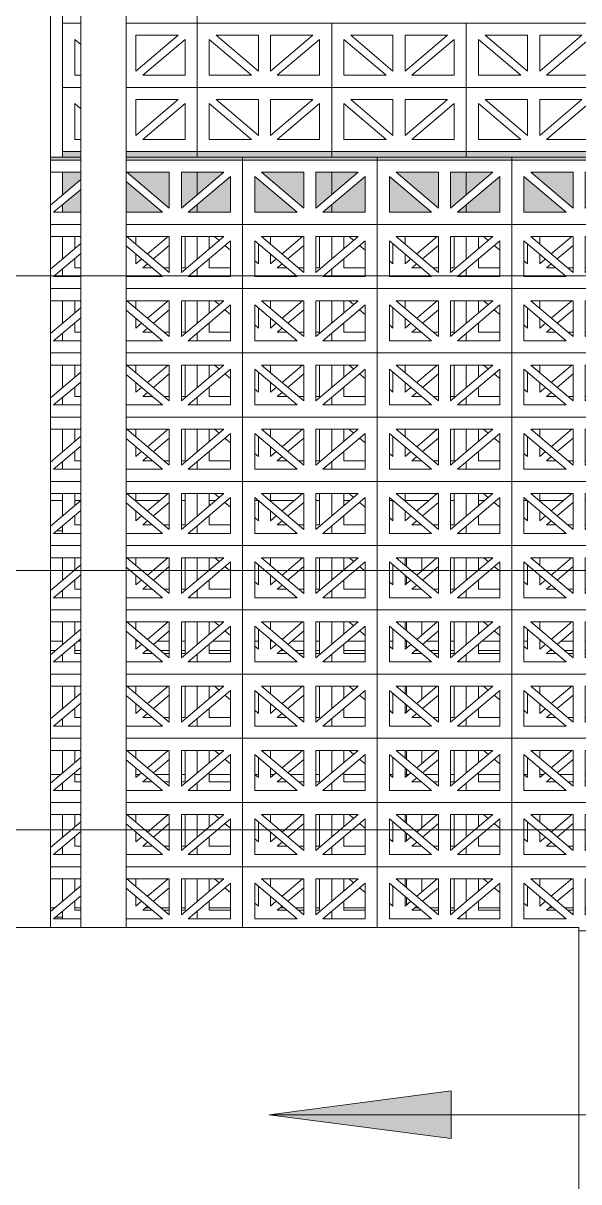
# Model space of a CAD drawing. Header units: millimetres. Extents: x -35517 to 139323, y -3702 to 5999.
# Drawn here: x 50039 to 50955, y -145 to 1768 of the extents above; entities that cross this region are included whole.
import ezdxf

# ---------------------------------------------------------------- set-up
doc = ezdxf.new("R2010")
doc.units = ezdxf.units.MM
for name, color, linetype, lineweight in [('A-FLOR-HRAL', 11, 'Continuous', 5), ('A-GENM', 13, 'Continuous', 5), ('A-GLAZ-CURT', 52, 'Continuous', 5), ('A-WALL', 113, 'Continuous', 9), ('G-ANNO-TEXT', 231, 'Continuous', 5), ('I-WALL', 2, 'Continuous', 9)]:
    doc.layers.add(name, color=color, linetype=linetype, lineweight=lineweight)

# ---------------------------------------------------------------- blocks, each defined once
blk = doc.blocks.new('The BREEZEBLOCK Family1 - The BREEZEBLOCK Family1-V185-GENERAL SOUTH ELEVATION')
at = {"layer": 'A-GLAZ-CURT'}
for p, q in [((30310.6, 375.5), (30260.6, 375.5)), ((30260.6, 355.5), (30310.6, 355.5)), ((30310.6, 343.8), (30260.6, 301.4)), ((30265.8, 289.5), (30310.6, 327.4)), ((30310.6, 289.5), (30265.8, 289.5))]:
    blk.add_line(p, q, dxfattribs=at)
blk = doc.blocks.new('The BREEZEBLOCK Family1 - The BREEZEBLOCK Family1-V186-GENERAL SOUTH ELEVATION')
at = {"layer": 'A-GLAZ-CURT'}
for p, q in [((30577.6, 375.5), (30385.6, 375.5)), ((30577.6, 275.3), (30577.6, 375.5)), ((30386.8, 355.5), (30456.6, 355.5)), ((30456.6, 296.3), (30386.8, 355.5)), ((30456.6, 355.5), (30456.6, 296.3)), ((30476.6, 296.3), (30476.6, 355.5)), ((30476.6, 355.5), (30546.3, 355.5)), ((30546.3, 355.5), (30476.6, 296.3)), ((30487.8, 289.5), (30557.6, 348.6)), ((30557.6, 348.6), (30557.6, 289.5)), ((30385.6, 340.1), (30445.3, 289.5)), ((30445.3, 289.5), (30385.6, 289.5)), ((30557.6, 289.5), (30487.8, 289.5))]:
    blk.add_line(p, q, dxfattribs=at)
blk = doc.blocks.new('The BREEZEBLOCK Family1 - The BREEZEBLOCK Family1-V187-GENERAL SOUTH ELEVATION')
at = {"layer": 'A-GLAZ-CURT'}
for p, q in [((30577.6, 375.5), (30577.6, 275.3)), ((30799.6, 375.5), (30577.6, 375.5)), ((30799.6, 275.3), (30799.6, 375.5)), ((30597.6, 289.5), (30597.6, 348.6)), ((30597.6, 348.6), (30667.3, 289.5)), ((30608.8, 355.5), (30678.6, 355.5)), ((30678.6, 296.3), (30608.8, 355.5)), ((30678.6, 355.5), (30678.6, 296.3)), ((30698.6, 296.3), (30698.6, 355.5)), ((30698.6, 355.5), (30768.3, 355.5)), ((30768.3, 355.5), (30698.6, 296.3)), ((30709.8, 289.5), (30779.6, 348.6)), ((30779.6, 348.6), (30779.6, 289.5)), ((30667.3, 289.5), (30597.6, 289.5)), ((30779.6, 289.5), (30709.8, 289.5))]:
    blk.add_line(p, q, dxfattribs=at)
blk = doc.blocks.new('The BREEZEBLOCK Family1 - The BREEZEBLOCK Family1-V188-GENERAL SOUTH ELEVATION')
at = {"layer": 'A-GLAZ-CURT'}
for p, q in [((31021.6, 375.5), (31021.6, 275.3)), ((31243.6, 375.5), (31021.6, 375.5)), ((31243.6, 269.5), (31243.6, 375.5)), ((31041.6, 289.5), (31041.6, 348.6)), ((31041.6, 348.6), (31111.3, 289.5)), ((31052.8, 355.5), (31122.6, 355.5)), ((31122.6, 296.3), (31052.8, 355.5)), ((31122.6, 355.5), (31122.6, 296.3)), ((31142.6, 296.3), (31142.6, 355.5)), ((31142.6, 355.5), (31212.3, 355.5)), ((31212.3, 355.5), (31142.6, 296.3)), ((31153.8, 289.5), (31223.6, 348.6)), ((31223.6, 348.6), (31223.6, 289.5)), ((31111.3, 289.5), (31041.6, 289.5)), ((31223.6, 289.5), (31153.8, 289.5)), ((31132.2, 269.5), (31243.6, 269.5))]:
    blk.add_line(p, q, dxfattribs=at)
blk = doc.blocks.new('The BREEZEBLOCK Family1 - The BREEZEBLOCK Family1-V189-GENERAL SOUTH ELEVATION')
at = {"layer": 'A-GLAZ-CURT'}
for p, q in [((30310.6, 481.5), (30260.6, 481.5)), ((30260.6, 461.5), (30310.6, 461.5)), ((30310.6, 449.8), (30260.6, 407.4)), ((30265.8, 395.5), (30310.6, 433.4)), ((30310.6, 395.5), (30265.8, 395.5)), ((30260.6, 375.5), (30310.6, 375.5))]:
    blk.add_line(p, q, dxfattribs=at)
blk = doc.blocks.new('The BREEZEBLOCK Family1 - The BREEZEBLOCK Family1-V190-GENERAL SOUTH ELEVATION')
at = {"layer": 'A-GLAZ-CURT'}
for p, q in [((30577.6, 481.5), (30385.6, 481.5)), ((30577.6, 375.5), (30577.6, 481.5)), ((30386.8, 461.5), (30456.6, 461.5)), ((30456.6, 402.3), (30386.8, 461.5)), ((30456.6, 461.5), (30456.6, 402.3)), ((30476.6, 402.3), (30476.6, 461.5)), ((30476.6, 461.5), (30546.3, 461.5)), ((30546.3, 461.5), (30476.6, 402.3)), ((30385.6, 446.1), (30445.3, 395.5)), ((30487.8, 395.5), (30557.6, 454.6)), ((30557.6, 454.6), (30557.6, 395.5)), ((30445.3, 395.5), (30385.6, 395.5)), ((30557.6, 395.5), (30487.8, 395.5)), ((30385.6, 375.5), (30577.6, 375.5))]:
    blk.add_line(p, q, dxfattribs=at)
blk = doc.blocks.new('The BREEZEBLOCK Family1 - The BREEZEBLOCK Family1-V183-GENERAL SOUTH ELEVATION')
at = {"layer": 'A-GLAZ-CURT'}
for p, q in [((31243.6, -48.5), (31243.6, -154.5)), ((31465.6, -48.5), (31243.6, -48.5)), ((31465.6, -154.5), (31465.6, -48.5)), ((31263.6, -134.5), (31263.6, -75.4)), ((31263.6, -75.4), (31333.3, -134.5)), ((31274.8, -68.5), (31344.6, -68.5)), ((31344.6, -127.7), (31274.8, -68.5)), ((31344.6, -68.5), (31344.6, -127.7)), ((31364.6, -127.7), (31364.6, -68.5)), ((31364.6, -68.5), (31434.3, -68.5)), ((31434.3, -68.5), (31364.6, -127.7)), ((31375.8, -134.5), (31445.6, -75.4)), ((31445.6, -75.4), (31445.6, -134.5)), ((31333.3, -134.5), (31263.6, -134.5)), ((31445.6, -134.5), (31375.8, -134.5)), ((31243.6, -154.5), (31465.6, -154.5))]:
    blk.add_line(p, q, dxfattribs=at)
blk = doc.blocks.new('System Panel - Glazed-V191-GENERAL SOUTH ELEVATION')
at = {"layer": 'A-GLAZ-CURT'}
blk.add_hatch(color=256, dxfattribs=at).paths.add_polyline_path([(30260.6, 1541.5), (30310.6, 1541.9), (30310.6, 1546.5), (30260.6, 1546.5), (30260.6, 1541.9)])
blk.add_line((30310.6, 1546.5), (30260.6, 1546.5), dxfattribs=at)
blk = doc.blocks.new('System Panel - Glazed-V192-GENERAL SOUTH ELEVATION')
at = {"layer": 'A-GLAZ-CURT'}
blk.add_hatch(color=256, dxfattribs=at).paths.add_polyline_path([(30476.6, 1541.5), (30577.6, 1541.9), (30577.6, 1546.5), (30385.6, 1546.5), (30385.6, 1541.5), (30456.6, 1541.5)])
for p, q in [((30577.6, 1546.5), (30385.6, 1546.5)), ((30577.6, 1541.5), (30577.6, 1546.5))]:
    blk.add_line(p, q, dxfattribs=at)
blk = doc.blocks.new('System Panel - Glazed-V193-GENERAL SOUTH ELEVATION')
at = {"layer": 'A-GLAZ-CURT'}
blk.add_hatch(color=256, dxfattribs=at).paths.add_polyline_path([(30577.6, 1541.5), (30799.6, 1541.9), (30799.6, 1546.5), (30577.6, 1546.5), (30577.6, 1541.9)])
for p, q in [((30799.6, 1546.5), (30577.6, 1546.5)), ((30577.6, 1546.5), (30577.6, 1541.5)), ((30799.6, 1541.5), (30799.6, 1546.5))]:
    blk.add_line(p, q, dxfattribs=at)
blk = doc.blocks.new('The BREEZEBLOCK Family1 - The BREEZEBLOCK Family1-V204-GENERAL SOUTH ELEVATION')
at = {"layer": 'A-GLAZ-CURT'}
for p, q in [((30280.6, 355.5), (30280.6, 318.4)), ((30300.6, 335.3), (30300.6, 355.5)), ((30309.2, 355.5), (30310.6, 354.3)), ((30401.6, 343), (30401.6, 355.5)), ((30454.6, 355.5), (30420.7, 326.7)), ((30482.6, 355.5), (30482.6, 303.6)), ((30502.6, 318.4), (30502.6, 355.5)), ((30401.6, 310.5), (30401.6, 326.6)), ((30430.4, 318.5), (30456.6, 340.7)), ((30300.6, 303.6), (30300.6, 318.9)), ((30411, 318.5), (30401.6, 310.5)), ((30412.8, 303.6), (30420.7, 310.3)), ((30280.6, 302), (30280.6, 289.5)), ((30310.6, 303.6), (30300.6, 303.6)), ((30428.6, 303.6), (30412.8, 303.6)), ((30456.6, 303.6), (30448, 303.6)), ((30482.6, 303.6), (30476.6, 303.6)), ((30502.6, 289.5), (30502.6, 302))]:
    blk.add_line(p, q, dxfattribs=at)
blk = doc.blocks.new('The BREEZEBLOCK Family1 - The BREEZEBLOCK Family1-V205-GENERAL SOUTH ELEVATION')
at = {"layer": 'A-GLAZ-CURT'}
for p, q in [((30502.6, 355.5), (30502.6, 318.4)), ((30522.6, 335.3), (30522.6, 355.5)), ((30531.2, 355.5), (30538.7, 349.1)), ((30623.6, 343), (30623.6, 355.5)), ((30676.6, 355.5), (30642.7, 326.7)), ((30704.6, 355.5), (30704.6, 303.6)), ((30724.6, 318.4), (30724.6, 355.5)), ((30548.4, 340.8), (30557.6, 333.1)), ((30603.6, 343.5), (30603.6, 310.5)), ((30623.6, 310.5), (30623.6, 326.6)), ((30652.4, 318.5), (30678.6, 340.7)), ((30522.6, 303.6), (30522.6, 318.9)), ((30603.6, 310.5), (30597.6, 315.6)), ((30633, 318.5), (30623.6, 310.5)), ((30634.8, 303.6), (30642.7, 310.3)), ((30502.6, 302), (30502.6, 289.5)), ((30557.6, 303.6), (30522.6, 303.6)), ((30650.6, 303.6), (30634.8, 303.6)), ((30678.6, 303.6), (30670, 303.6)), ((30704.6, 303.6), (30698.6, 303.6)), ((30724.6, 289.5), (30724.6, 302))]:
    blk.add_line(p, q, dxfattribs=at)
blk = doc.blocks.new('The BREEZEBLOCK Family1 - The BREEZEBLOCK Family1-V206-GENERAL SOUTH ELEVATION')
at = {"layer": 'A-GLAZ-CURT'}
for p, q in [((30280.6, 461.5), (30280.6, 424.4)), ((30300.6, 441.3), (30300.6, 461.5)), ((30309.2, 461.5), (30310.6, 460.3)), ((30401.6, 449), (30401.6, 461.5)), ((30454.6, 461.5), (30420.7, 432.7)), ((30482.6, 461.5), (30482.6, 409.6)), ((30502.6, 424.4), (30502.6, 461.5)), ((30430.4, 424.5), (30456.6, 446.7)), ((30300.6, 409.6), (30300.6, 424.9)), ((30401.6, 416.5), (30401.6, 432.6)), ((30411, 424.5), (30401.6, 416.5)), ((30280.6, 408), (30280.6, 395.5)), ((30310.6, 409.6), (30300.6, 409.6)), ((30412.8, 409.6), (30420.7, 416.3)), ((30428.6, 409.6), (30412.8, 409.6)), ((30456.6, 409.6), (30448, 409.6)), ((30482.6, 409.6), (30476.6, 409.6)), ((30502.6, 395.5), (30502.6, 408))]:
    blk.add_line(p, q, dxfattribs=at)
blk = doc.blocks.new('The BREEZEBLOCK Family1 - The BREEZEBLOCK Family1-V202-GENERAL SOUTH ELEVATION')
at = {"layer": 'A-GLAZ-CURT'}
for p, q in [((31168.6, -68.5), (31168.6, -105.6)), ((31188.6, -88.7), (31188.6, -68.5)), ((31197.2, -68.5), (31204.7, -74.9)), ((31289.6, -81), (31289.6, -68.5)), ((31342.6, -68.5), (31308.7, -97.3)), ((31370.6, -68.5), (31370.6, -120.4)), ((31390.6, -105.6), (31390.6, -68.5)), ((31214.4, -83.2), (31223.6, -90.9)), ((31269.6, -80.5), (31269.6, -113.5)), ((31318.4, -105.5), (31344.6, -83.3)), ((31188.6, -120.4), (31188.6, -105.1)), ((31269.6, -113.5), (31263.6, -108.4)), ((31289.6, -113.5), (31289.6, -97.4)), ((31299, -105.5), (31289.6, -113.5)), ((31300.8, -120.4), (31308.7, -113.7)), ((31168.6, -122), (31168.6, -134.5)), ((31223.6, -120.4), (31188.6, -120.4)), ((31316.6, -120.4), (31300.8, -120.4)), ((31344.6, -120.4), (31336, -120.4)), ((31370.6, -120.4), (31364.6, -120.4)), ((31390.6, -134.5), (31390.6, -122))]:
    blk.add_line(p, q, dxfattribs=at)
blk = doc.blocks.new('The BREEZEBLOCK Family1 - The BREEZEBLOCK Family1-V208-GENERAL SOUTH ELEVATION')
at = {"layer": 'A-GLAZ-CURT'}
for p, q in [((30280.6, 885), (30280.6, 848.4)), ((30300.6, 865.3), (30300.6, 885)), ((30401.6, 873), (30401.6, 885)), ((30454.1, 885), (30420.7, 856.7)), ((30482.6, 885), (30482.6, 833.6)), ((30502.6, 848.4), (30502.6, 885)), ((30430.4, 848.5), (30456.6, 870.7)), ((30300.6, 833.6), (30300.6, 848.9)), ((30401.6, 840.5), (30401.6, 856.6)), ((30411, 848.5), (30401.6, 840.5)), ((30280.6, 832), (30280.6, 819.5)), ((30310.6, 833.6), (30300.6, 833.6)), ((30412.8, 833.6), (30420.7, 840.3)), ((30428.6, 833.6), (30412.8, 833.6)), ((30456.6, 833.6), (30448, 833.6)), ((30482.6, 833.6), (30476.6, 833.6)), ((30502.6, 819.5), (30502.6, 832))]:
    blk.add_line(p, q, dxfattribs=at)
blk = doc.blocks.new('The BREEZEBLOCK Family1 - The BREEZEBLOCK Family1-V209-GENERAL SOUTH ELEVATION')
at = {"layer": 'A-GLAZ-CURT'}
for p, q in [((30502.6, 885), (30502.6, 848.4)), ((30522.6, 865.3), (30522.6, 885)), ((30531.7, 885), (30538.7, 879.1)), ((30623.6, 873), (30623.6, 885)), ((30676.1, 885), (30642.7, 856.7)), ((30704.6, 885), (30704.6, 833.6)), ((30724.6, 848.4), (30724.6, 885)), ((30548.4, 870.8), (30557.6, 863.1)), ((30603.6, 873.5), (30603.6, 840.5)), ((30652.4, 848.5), (30678.6, 870.7)), ((30522.6, 833.6), (30522.6, 848.9)), ((30603.6, 840.5), (30597.6, 845.6)), ((30623.6, 840.5), (30623.6, 856.6)), ((30633, 848.5), (30623.6, 840.5)), ((30502.6, 832), (30502.6, 819.5)), ((30557.6, 833.6), (30522.6, 833.6)), ((30634.8, 833.6), (30642.7, 840.3)), ((30650.6, 833.6), (30634.8, 833.6)), ((30678.6, 833.6), (30670, 833.6)), ((30704.6, 833.6), (30698.6, 833.6)), ((30724.6, 819.5), (30724.6, 832))]:
    blk.add_line(p, q, dxfattribs=at)
blk = doc.blocks.new('The BREEZEBLOCK Family1 - The BREEZEBLOCK Family1-V211-GENERAL SOUTH ELEVATION')
at = {"layer": 'A-GLAZ-CURT'}
for p, q in [((30280.6, 1415.5), (30280.6, 1378.4)), ((30300.6, 1395.3), (30300.6, 1415.5)), ((30309.2, 1415.5), (30310.6, 1414.3)), ((30401.6, 1403), (30401.6, 1415.5)), ((30454.6, 1415.5), (30420.7, 1386.7)), ((30482.6, 1415.5), (30482.6, 1363.6)), ((30502.6, 1378.4), (30502.6, 1415.5)), ((30430.4, 1378.5), (30456.6, 1400.7)), ((30300.6, 1363.6), (30300.6, 1378.9)), ((30401.6, 1370.5), (30401.6, 1386.6)), ((30410, 1377.7), (30401.6, 1370.5)), ((30280.6, 1362), (30280.6, 1349.5)), ((30310.6, 1363.6), (30300.6, 1363.6)), ((30412.8, 1363.6), (30420.7, 1370.3)), ((30428.6, 1363.6), (30412.8, 1363.6)), ((30456.6, 1363.6), (30448, 1363.6)), ((30482.6, 1363.6), (30476.6, 1363.6)), ((30502.6, 1349.5), (30502.6, 1362))]:
    blk.add_line(p, q, dxfattribs=at)
blk = doc.blocks.new('The BREEZEBLOCK Family1 - The BREEZEBLOCK Family1-V212-GENERAL SOUTH ELEVATION')
at = {"layer": 'A-GLAZ-CURT'}
for p, q in [((30502.6, 1415.5), (30502.6, 1378.4)), ((30522.6, 1395.3), (30522.6, 1415.5)), ((30531.2, 1415.5), (30538.7, 1409.1)), ((30623.6, 1403), (30623.6, 1415.5)), ((30676.6, 1415.5), (30642.7, 1386.7)), ((30704.6, 1415.5), (30704.6, 1363.6)), ((30724.6, 1378.4), (30724.6, 1415.5)), ((30548.4, 1400.8), (30557.6, 1393.1)), ((30603.6, 1403.5), (30603.6, 1370.5)), ((30652.4, 1378.5), (30678.6, 1400.7)), ((30522.6, 1363.6), (30522.6, 1378.9)), ((30623.6, 1370.5), (30623.6, 1386.6)), ((30632, 1377.7), (30623.6, 1370.5)), ((30502.6, 1362), (30502.6, 1349.5)), ((30557.6, 1363.6), (30522.6, 1363.6)), ((30603.6, 1370.5), (30597.6, 1375.6)), ((30634.8, 1363.6), (30642.7, 1370.3)), ((30650.6, 1363.6), (30634.8, 1363.6)), ((30678.6, 1363.6), (30670, 1363.6)), ((30704.6, 1363.6), (30698.6, 1363.6)), ((30724.6, 1349.5), (30724.6, 1362))]:
    blk.add_line(p, q, dxfattribs=at)
blk = doc.blocks.new('System Panel - Glazed-1093574-GENERAL SOUTH ELEVATION')
at = {"layer": 'A-GLAZ-CURT'}
h = blk.add_hatch(color=256, dxfattribs=at)
h.paths.add_polyline_path([(30445.3, 1455.5), (30385.6, 1506.1), (30385.6, 1455.5), (30432.2, 1455.5)])
h.paths.add_polyline_path([(30280.6, 1455.5), (30310.6, 1455.5), (30310.6, 1493.4), (30280.6, 1468), (30280.6, 1459.8)])
h.paths.add_polyline_path([(30502.6, 1455.5), (30502.6, 1468), (30487.8, 1455.5)])
h.paths.add_polyline_path([(30456.6, 1462.3), (30456.6, 1521.5), (30386.8, 1521.5), (30445.3, 1471.9)])
h.paths.add_polyline_path([(30476.6, 1462.3), (30502.6, 1484.4), (30502.6, 1521.5), (30476.6, 1521.5), (30476.6, 1474.6)])
h.paths.add_polyline_path([(30280.6, 1484.4), (30310.6, 1509.8), (30310.6, 1521.5), (30280.6, 1521.5)])
h.paths.add_polyline_path([(30310.6, 1546.5), (30310.6, 1555.6), (30280.6, 1555.6), (30280.6, 1546.5), (30300.6, 1546.5)])
h.paths.add_polyline_path([(30432.2, 1546.5), (30502.6, 1546.5), (30502.6, 1555.6), (30385.6, 1555.6), (30385.6, 1546.5), (30412.8, 1546.5)])
for p, q in [((30280.6, 1555.6), (30280.6, 1546.5)), ((30502.6, 1546.5), (30502.6, 1555.6)), ((30280.6, 1521.5), (30280.6, 1484.4)), ((30502.6, 1484.4), (30502.6, 1521.5)), ((30280.6, 1468), (30280.6, 1455.5)), ((30502.6, 1455.5), (30502.6, 1468))]:
    blk.add_line(p, q, dxfattribs=at)
blk = doc.blocks.new('System Panel - Glazed-V214-GENERAL SOUTH ELEVATION')
at = {"layer": 'A-GLAZ-CURT'}
h = blk.add_hatch(color=256, dxfattribs=at)
h.paths.add_polyline_path([(30502.6, 1455.5), (30557.6, 1455.5), (30557.6, 1514.6), (30502.6, 1468), (30502.6, 1459.8)])
h.paths.add_polyline_path([(30709.8, 1455.5), (30724.6, 1455.5), (30724.6, 1468), (30714.9, 1459.8)])
h.paths.add_polyline_path([(30667.3, 1455.5), (30597.6, 1514.6), (30597.6, 1455.5), (30608.8, 1455.5)])
h.paths.add_polyline_path([(30698.6, 1462.3), (30724.6, 1484.4), (30724.6, 1521.5), (30698.6, 1521.5), (30698.6, 1474.6)])
h.paths.add_polyline_path([(30678.6, 1462.3), (30678.6, 1521.5), (30608.8, 1521.5), (30667.3, 1471.9)])
h.paths.add_polyline_path([(30502.6, 1484.4), (30546.3, 1521.5), (30502.6, 1521.5), (30502.6, 1514.6)])
h.paths.add_polyline_path([(30504.9, 1546.5), (30724.6, 1546.5), (30724.6, 1555.6), (30502.6, 1555.6), (30502.6, 1546.5)])
for p, q in [((30502.6, 1555.6), (30502.6, 1546.5)), ((30724.6, 1546.5), (30724.6, 1555.6)), ((30502.6, 1521.5), (30502.6, 1484.4)), ((30724.6, 1484.4), (30724.6, 1521.5)), ((30502.6, 1468), (30502.6, 1455.5)), ((30724.6, 1455.5), (30724.6, 1468))]:
    blk.add_line(p, q, dxfattribs=at)
blk = doc.blocks.new('System Panel - Glazed-V215-GENERAL SOUTH ELEVATION')
at = {"layer": 'A-GLAZ-CURT'}
h = blk.add_hatch(color=256, dxfattribs=at)
h.paths.add_polyline_path([(31001.6, 1455.5), (31001.6, 1514.6), (30946.6, 1468), (30946.6, 1455.5), (30990.3, 1455.5)])
h.paths.add_polyline_path([(31085.5, 1455.5), (31111.3, 1455.5), (31041.6, 1514.6), (31041.6, 1455.5)])
h.paths.add_polyline_path([(31153.8, 1455.5), (31168.6, 1455.5), (31168.6, 1468), (31158.9, 1459.8)])
h.paths.add_polyline_path([(31122.6, 1462.3), (31122.6, 1521.5), (31052.8, 1521.5), (31111.3, 1471.9)])
h.paths.add_polyline_path([(31142.6, 1462.3), (31168.6, 1484.4), (31168.6, 1521.5), (31142.6, 1521.5), (31142.6, 1474.6)])
h.paths.add_polyline_path([(30946.6, 1484.4), (30990.3, 1521.5), (30946.6, 1521.5), (30946.6, 1514.6)])
h.paths.add_polyline_path([(31021.6, 1546.5), (31168.6, 1546.5), (31168.6, 1555.6), (30946.6, 1555.6), (30946.6, 1546.5), (30987.7, 1546.5)])
for p, q in [((30946.6, 1555.6), (30946.6, 1546.5)), ((31168.6, 1546.5), (31168.6, 1555.6)), ((30946.6, 1521.5), (30946.6, 1484.4)), ((31168.6, 1484.4), (31168.6, 1521.5)), ((30946.6, 1468), (30946.6, 1455.5)), ((31168.6, 1455.5), (31168.6, 1468))]:
    blk.add_line(p, q, dxfattribs=at)
blk = doc.blocks.new('The BREEZEBLOCK Family1 - The BREEZEBLOCK Family1-V235-GENERAL SOUTH ELEVATION')
at = {"layer": 'A-GLAZ-CURT'}
for p, q in [((30280.6, 1661.6), (30280.6, 1555.6)), ((30310.6, 1661.6), (30280.6, 1661.6)), ((30502.6, 1661.6), (30385.6, 1661.6)), ((30502.6, 1555.6), (30502.6, 1661.6)), ((30300.6, 1575.6), (30300.6, 1634.8)), ((30300.6, 1634.8), (30310.6, 1626.3)), ((30401.6, 1582.5), (30401.6, 1641.6)), ((30401.6, 1641.6), (30471.3, 1641.6)), ((30471.3, 1641.6), (30401.6, 1582.5)), ((30412.8, 1575.6), (30482.6, 1634.8)), ((30482.6, 1634.8), (30482.6, 1575.6)), ((30310.6, 1575.6), (30300.6, 1575.6)), ((30482.6, 1575.6), (30412.8, 1575.6)), ((30280.6, 1555.6), (30310.6, 1555.6)), ((30385.6, 1555.6), (30502.6, 1555.6))]:
    blk.add_line(p, q, dxfattribs=at)
blk = doc.blocks.new('Railing - 25mm-1115085-GENERAL SOUTH ELEVATION')
at = {"layer": 'A-FLOR-HRAL'}
for p, q in [((30848.1, 885), (30848.1, 870.8)), ((30873.1, 863.8), (30873.1, 885)), ((30848.1, 854.4), (30848.1, 842.6)), ((30848.1, 779.5), (30848.1, 764.8)), ((30873.1, 757.8), (30873.1, 779.5)), ((30848.1, 748.4), (30848.1, 736.6)), ((30848.1, 673.5), (30848.1, 658.8)), ((30873.1, 651.8), (30873.1, 673.5)), ((30848.1, 642.4), (30848.1, 630.6)), ((30848.1, 567.5), (30848.1, 552.8)), ((30873.1, 545.8), (30873.1, 567.5)), ((30848.1, 536.4), (30848.1, 524.6)), ((30848.1, 461.5), (30848.1, 446.8)), ((30873.1, 439.8), (30873.1, 461.5)), ((30848.1, 430.4), (30848.1, 418.6)), ((30848.1, 355.5), (30848.1, 340.8)), ((30873.1, 333.8), (30873.1, 355.5)), ((30848.1, 324.4), (30848.1, 312.6))]:
    blk.add_line(p, q, dxfattribs=at)
blk = doc.blocks.new('Railing - 25mm-V240-GENERAL SOUTH ELEVATION')
at = {"layer": 'A-FLOR-HRAL'}
for p, q in [((30271.1, 930), (30273.1, 930)), ((30273.1, 930), (30280.8, 930))]:
    blk.add_line(p, q, dxfattribs=at)
blk = doc.blocks.new('Railing - Railing-1356895-GENERAL SOUTH ELEVATION')
at = {"layer": 'A-FLOR-HRAL'}
for p, q in [((30280.6, 747.5), (30260.6, 747.5)), ((30310.6, 747.5), (30306, 747.5)), ((30405.2, 747.5), (30401.6, 747.5)), ((30456.6, 747.5), (30436.2, 747.5)), ((30482.6, 747.5), (30476.6, 747.5)), ((30557.6, 747.5), (30528, 747.5)), ((30603.6, 747.5), (30597.6, 747.5)), ((30627.2, 747.5), (30623.6, 747.5)), ((30678.6, 747.5), (30658.2, 747.5)), ((30704.6, 747.5), (30698.6, 747.5)), ((30779.6, 747.5), (30750, 747.5)), ((30825.6, 747.5), (30819.6, 747.5)), ((30849.2, 747.5), (30845.6, 747.5)), ((30900.6, 747.5), (30880.2, 747.5)), ((30926.6, 747.5), (30920.6, 747.5)), ((31001.6, 747.5), (30972, 747.5)), ((31047.6, 747.5), (31041.6, 747.5)), ((31071.2, 747.5), (31067.6, 747.5)), ((31122.6, 747.5), (31102.2, 747.5)), ((31148.6, 747.5), (31142.6, 747.5)), ((31223.6, 747.5), (31194, 747.5)), ((31269.6, 747.5), (31263.6, 747.5)), ((31293.2, 747.5), (31289.6, 747.5)), ((31344.6, 747.5), (31324.2, 747.5)), ((31370.6, 747.5), (31364.6, 747.5)), ((31445.6, 747.5), (31416, 747.5)), ((31491.6, 747.5), (31485.6, 747.5)), ((31515.2, 747.5), (31511.6, 747.5)), ((31566.6, 747.5), (31546.2, 747.5)), ((31592.6, 747.5), (31586.6, 747.5)), ((31667.6, 747.5), (31638, 747.5)), ((31713.6, 747.5), (31707.6, 747.5)), ((31737.2, 747.5), (31733.6, 747.5)), ((31788.6, 747.5), (31768.2, 747.5)), ((31814.6, 747.5), (31808.6, 747.5)), ((30260.6, 732.5), (30268.8, 732.5)), ((30300.6, 732.5), (30310.6, 732.5)), ((30418.5, 732.5), (30422.9, 732.5)), ((30442.2, 732.5), (30456.6, 732.5)), ((30476.6, 732.5), (30482.6, 732.5)), ((30522.6, 732.5), (30557.6, 732.5)), ((30640.5, 732.5), (30644.9, 732.5)), ((30664.2, 732.5), (30678.6, 732.5)), ((30698.6, 732.5), (30704.6, 732.5)), ((30744.6, 732.5), (30779.6, 732.5)), ((30862.5, 732.5), (30866.9, 732.5)), ((30886.2, 732.5), (30900.6, 732.5)), ((30920.6, 732.5), (30926.6, 732.5)), ((30966.6, 732.5), (31001.6, 732.5)), ((31085.5, 732.5), (31088.9, 732.5)), ((31108.2, 732.5), (31122.6, 732.5)), ((31142.6, 732.5), (31148.6, 732.5)), ((31188.6, 732.5), (31223.6, 732.5)), ((31306.5, 732.5), (31310.9, 732.5)), ((31330.5, 732.5), (31344.6, 732.5)), ((31364.6, 732.5), (31370.6, 732.5)), ((31410.6, 732.5), (31445.6, 732.5)), ((31528.5, 732.5), (31532.9, 732.5)), ((31552.2, 732.5), (31566.6, 732.5)), ((31586.6, 732.5), (31592.6, 732.5)), ((31632.6, 732.5), (31667.6, 732.5)), ((31750.5, 732.5), (31754.9, 732.5)), ((31774.2, 732.5), (31788.6, 732.5)), ((31808.6, 732.5), (31814.6, 732.5)), ((30277.2, 527.5), (30260.6, 527.5)), ((30310.6, 527.5), (30300.6, 527.5)), ((30407.4, 527.5), (30401.6, 527.5)), ((30456.6, 527.5), (30434, 527.5)), ((30482.6, 527.5), (30476.6, 527.5)), ((30557.6, 527.5), (30522.6, 527.5)), ((30603.6, 527.5), (30597.7, 527.5)), ((30629.4, 527.5), (30623.6, 527.5)), ((30678.6, 527.5), (30656, 527.5)), ((30704.6, 527.5), (30698.6, 527.5)), ((30779.6, 527.5), (30744.6, 527.5)), ((30825.6, 527.5), (30819.7, 527.5)), ((30851.4, 527.5), (30845.6, 527.5)), ((30900.6, 527.5), (30878, 527.5)), ((30926.6, 527.5), (30920.6, 527.5)), ((31001.6, 527.5), (30966.6, 527.5)), ((31047.6, 527.5), (31041.7, 527.5)), ((31073.4, 527.5), (31067.6, 527.5)), ((31122.6, 527.5), (31100, 527.5)), ((31148.6, 527.5), (31142.6, 527.5)), ((31223.6, 527.5), (31188.6, 527.5)), ((31269.6, 527.5), (31263.7, 527.5)), ((31295.4, 527.5), (31289.6, 527.5)), ((31344.6, 527.5), (31322, 527.5)), ((31370.6, 527.5), (31364.6, 527.5)), ((31445.6, 527.5), (31410.6, 527.5)), ((31491.6, 527.5), (31485.7, 527.5)), ((31517.4, 527.5), (31511.6, 527.5)), ((31566.6, 527.5), (31544, 527.5)), ((31592.6, 527.5), (31586.6, 527.5)), ((31667.6, 527.5), (31632.6, 527.5)), ((31713.6, 527.5), (31707.7, 527.5)), ((31738.8, 527.5), (31733.6, 527.5)), ((31788.6, 527.5), (31766, 527.5)), ((31814.6, 527.5), (31808.6, 527.5)), ((30278.8, 512.5), (30280.6, 512.5)), ((30267.7, 307.5), (30260.6, 307.5)), ((30310.6, 307.5), (30300.6, 307.5)), ((30424, 307.5), (30417.4, 307.5)), ((30456.6, 307.5), (30443.4, 307.5)), ((30482.6, 307.5), (30476.6, 307.5)), ((30557.6, 307.5), (30522.6, 307.5)), ((30646, 307.5), (30639.4, 307.5)), ((30678.6, 307.5), (30665.4, 307.5)), ((30704.6, 307.5), (30698.6, 307.5)), ((30779.6, 307.5), (30744.6, 307.5)), ((30868, 307.5), (30861.4, 307.5)), ((30900.6, 307.5), (30887.4, 307.5)), ((30926.6, 307.5), (30920.6, 307.5)), ((31001.6, 307.5), (30966.6, 307.5)), ((31090, 307.5), (31083.4, 307.5)), ((31122.6, 307.5), (31109.4, 307.5)), ((31148.6, 307.5), (31142.6, 307.5)), ((31223.6, 307.5), (31188.6, 307.5)), ((31312, 307.5), (31305.4, 307.5)), ((31344.6, 307.5), (31331.4, 307.5)), ((31370.6, 307.5), (31364.6, 307.5)), ((31445.6, 307.5), (31410.6, 307.5)), ((31534, 307.5), (31527.4, 307.5)), ((31566.6, 307.5), (31553.4, 307.5)), ((31592.6, 307.5), (31586.6, 307.5)), ((31667.6, 307.5), (31632.6, 307.5)), ((31756, 307.5), (31749.4, 307.5)), ((31788.6, 307.5), (31775.4, 307.5)), ((31814.6, 307.5), (31808.6, 307.5)), ((30269.4, 292.5), (30280.6, 292.5))]:
    blk.add_line(p, q, dxfattribs=at)
for name in ['Railing - 25mm-V240-GENERAL SOUTH ELEVATION', 'Railing - 25mm-1115085-GENERAL SOUTH ELEVATION']:
    blk.add_blockref(name, (0, 0))
blk = doc.blocks.new('Top Rail Type - Top Rail_Internal_-1357121-GENERAL SOUTH ELEVATION')
at = {"layer": 'A-FLOR-HRAL'}
for p, q in [((30280.6, 980), (30260.6, 980)), ((30310.6, 980), (30300.6, 980)), ((30441.1, 980), (30401.6, 980)), ((30482.6, 980), (30476.6, 980)), ((30532.8, 980), (30522.6, 980)), ((30603, 980), (30597.6, 980)), ((30663.1, 980), (30623.6, 980)), ((30704.6, 980), (30698.6, 980)), ((30754.8, 980), (30744.6, 980)), ((30825, 980), (30819.6, 980)), ((30885.1, 980), (30845.6, 980)), ((30926.6, 980), (30920.6, 980)), ((30976.8, 980), (30966.6, 980)), ((31047, 980), (31041.6, 980)), ((31107.1, 980), (31067.6, 980)), ((31148.6, 980), (31142.6, 980)), ((31198.8, 980), (31188.6, 980)), ((31269, 980), (31263.6, 980)), ((31329.1, 980), (31289.6, 980)), ((31370.6, 980), (31364.6, 980)), ((31420.8, 980), (31410.6, 980)), ((31491, 980), (31485.6, 980)), ((31551.1, 980), (31511.6, 980)), ((31592.6, 980), (31586.6, 980)), ((31642.8, 980), (31632.6, 980)), ((31713, 980), (31707.6, 980)), ((31773.1, 980), (31733.6, 980)), ((31814.6, 980), (31808.6, 980)), ((31860.6, 980), (31854.6, 980)), ((30271.2, 930), (30280.6, 930))]:
    blk.add_line(p, q, dxfattribs=at)
for start, end in [(81.5399, 103.9093), (360, 49.1625), (341.3287, 360)]:
    blk.add_arc((31860.6, 955), 25, start, end, dxfattribs=at)
blk = doc.blocks.new('Downpipe - Downpipe-1373795-GENERAL SOUTH ELEVATION')
at = {"layer": 'A-GENM'}
for p, q in [((30310.6, 2775), (30310.6, 275.3)), ((30385.6, 275.3), (30385.6, 2727.6))]:
    blk.add_line(p, q, dxfattribs=at)

msp = doc.modelspace()

# ---------------------------------------------------------------- hatches: boundary and pattern name
at = {"layer": 'G-ANNO-TEXT'}
msp.add_hatch(color=7, dxfattribs=at).paths.add_polyline_path([(50444.7, -33.7), (50744.7, -73.2), (50744.7, 5.8)])

# ---------------------------------------------------------------- linework, layer by layer
at = {"layer": 'A-WALL'}
for p, q in [((50955.4, 275.3), (47433.8, 275.3)), ((50955.4, -584.2), (50955.4, 275.3))]:
    msp.add_line(p, q, dxfattribs=at)
at = {"layer": 'G-ANNO-TEXT', "color": 7}
for p, q in [((45074.8, 1350.8), (55169.6, 1350.8)), ((48859.9, 864.3), (55634, 864.3)), ((47964.1, 436.6), (56288.3, 436.6)), ((50744.7, 5.8), (50444.7, -33.7)), ((50744.7, -73.2), (50744.7, 5.8)), ((50444.7, -33.7), (50744.7, -73.2)), ((50444.7, -33.7), (55746.5, -33.7))]:
    msp.add_line(p, q, dxfattribs=at)
at = {"layer": 'I-WALL', "color": 8}
msp.add_line((50083.8, 275.3), (50083.8, 2805), dxfattribs=at)

# ---------------------------------------------------------------- block references
at = {"layer": 'A-FLOR-HRAL'}
for name in ['Top Rail Type - Top Rail_Internal_-1357121-GENERAL SOUTH ELEVATION', 'Railing - Railing-1356895-GENERAL SOUTH ELEVATION']:
    msp.add_blockref(name, (19823.2, 0), dxfattribs=at)
at = {"layer": 'A-GENM'}
msp.add_blockref('Downpipe - Downpipe-1373795-GENERAL SOUTH ELEVATION', (19823.2, 0), dxfattribs=at)
at = {"layer": 'A-GLAZ-CURT'}
for name, p in [('The BREEZEBLOCK Family1 - The BREEZEBLOCK Family1-V235-GENERAL SOUTH ELEVATION', (19823.2, 212)), ('The BREEZEBLOCK Family1 - The BREEZEBLOCK Family1-V235-GENERAL SOUTH ELEVATION', (19823.2, 106)), ('The BREEZEBLOCK Family1 - The BREEZEBLOCK Family1-V183-GENERAL SOUTH ELEVATION', (19082.2, 1816.2)), ('The BREEZEBLOCK Family1 - The BREEZEBLOCK Family1-V183-GENERAL SOUTH ELEVATION', (19304.2, 1816.2)), ('The BREEZEBLOCK Family1 - The BREEZEBLOCK Family1-V183-GENERAL SOUTH ELEVATION', (19526.2, 1816.2)), ('The BREEZEBLOCK Family1 - The BREEZEBLOCK Family1-V235-GENERAL SOUTH ELEVATION', (19823.2, 0)), ('The BREEZEBLOCK Family1 - The BREEZEBLOCK Family1-V183-GENERAL SOUTH ELEVATION', (19082.2, 1710.2)), ('The BREEZEBLOCK Family1 - The BREEZEBLOCK Family1-V183-GENERAL SOUTH ELEVATION', (19304.2, 1710.2)), ('The BREEZEBLOCK Family1 - The BREEZEBLOCK Family1-V183-GENERAL SOUTH ELEVATION', (19526.2, 1710.2)), ('System Panel - Glazed-1093574-GENERAL SOUTH ELEVATION', (19823.2, 0)), ('System Panel - Glazed-V214-GENERAL SOUTH ELEVATION', (19823.2, 0)), ('System Panel - Glazed-V214-GENERAL SOUTH ELEVATION', (20045.2, 0)), ('System Panel - Glazed-V215-GENERAL SOUTH ELEVATION', (19823.2, 0)), ('System Panel - Glazed-V191-GENERAL SOUTH ELEVATION', (19823.2, 0)), ('The BREEZEBLOCK Family1 - The BREEZEBLOCK Family1-V189-GENERAL SOUTH ELEVATION', (19823.2, 1060)), ('System Panel - Glazed-V192-GENERAL SOUTH ELEVATION', (19823.2, 0)), ('The BREEZEBLOCK Family1 - The BREEZEBLOCK Family1-V190-GENERAL SOUTH ELEVATION', (19823.2, 1060)), ('System Panel - Glazed-V193-GENERAL SOUTH ELEVATION', (19823.2, 0)), ('The BREEZEBLOCK Family1 - The BREEZEBLOCK Family1-V183-GENERAL SOUTH ELEVATION', (19157.2, 1590)), ('System Panel - Glazed-V193-GENERAL SOUTH ELEVATION', (20045.2, 0)), ('The BREEZEBLOCK Family1 - The BREEZEBLOCK Family1-V183-GENERAL SOUTH ELEVATION', (19379.2, 1590)), ('System Panel - Glazed-V193-GENERAL SOUTH ELEVATION', (20267.2, 0)), ('The BREEZEBLOCK Family1 - The BREEZEBLOCK Family1-V183-GENERAL SOUTH ELEVATION', (19601.2, 1590)), ('The BREEZEBLOCK Family1 - The BREEZEBLOCK Family1-V189-GENERAL SOUTH ELEVATION', (19823.2, 954)), ('The BREEZEBLOCK Family1 - The BREEZEBLOCK Family1-V190-GENERAL SOUTH ELEVATION', (19823.2, 954)), ('The BREEZEBLOCK Family1 - The BREEZEBLOCK Family1-V183-GENERAL SOUTH ELEVATION', (19157.2, 1484)), ('The BREEZEBLOCK Family1 - The BREEZEBLOCK Family1-V183-GENERAL SOUTH ELEVATION', (19379.2, 1484)), ('The BREEZEBLOCK Family1 - The BREEZEBLOCK Family1-V183-GENERAL SOUTH ELEVATION', (19601.2, 1484)), ('The BREEZEBLOCK Family1 - The BREEZEBLOCK Family1-V211-GENERAL SOUTH ELEVATION', (19823.2, 0)), ('The BREEZEBLOCK Family1 - The BREEZEBLOCK Family1-V212-GENERAL SOUTH ELEVATION', (19823.2, 0)), ('The BREEZEBLOCK Family1 - The BREEZEBLOCK Family1-V212-GENERAL SOUTH ELEVATION', (20045.2, 0)), ('The BREEZEBLOCK Family1 - The BREEZEBLOCK Family1-V212-GENERAL SOUTH ELEVATION', (20267.2, 0)), ('The BREEZEBLOCK Family1 - The BREEZEBLOCK Family1-V189-GENERAL SOUTH ELEVATION', (19823.2, 848)), ('The BREEZEBLOCK Family1 - The BREEZEBLOCK Family1-V190-GENERAL SOUTH ELEVATION', (19823.2, 848)), ('The BREEZEBLOCK Family1 - The BREEZEBLOCK Family1-V183-GENERAL SOUTH ELEVATION', (19157.2, 1378)), ('The BREEZEBLOCK Family1 - The BREEZEBLOCK Family1-V183-GENERAL SOUTH ELEVATION', (19379.2, 1378)), ('The BREEZEBLOCK Family1 - The BREEZEBLOCK Family1-V183-GENERAL SOUTH ELEVATION', (19601.2, 1378)), ('The BREEZEBLOCK Family1 - The BREEZEBLOCK Family1-V206-GENERAL SOUTH ELEVATION', (19823.2, 848)), ('The BREEZEBLOCK Family1 - The BREEZEBLOCK Family1-V202-GENERAL SOUTH ELEVATION', (19157.2, 1378)), ('The BREEZEBLOCK Family1 - The BREEZEBLOCK Family1-V202-GENERAL SOUTH ELEVATION', (19379.2, 1378)), ('The BREEZEBLOCK Family1 - The BREEZEBLOCK Family1-V202-GENERAL SOUTH ELEVATION', (19601.2, 1378)), ('The BREEZEBLOCK Family1 - The BREEZEBLOCK Family1-V189-GENERAL SOUTH ELEVATION', (19823.2, 742)), ('The BREEZEBLOCK Family1 - The BREEZEBLOCK Family1-V190-GENERAL SOUTH ELEVATION', (19823.2, 742)), ('The BREEZEBLOCK Family1 - The BREEZEBLOCK Family1-V183-GENERAL SOUTH ELEVATION', (19157.2, 1272)), ('The BREEZEBLOCK Family1 - The BREEZEBLOCK Family1-V183-GENERAL SOUTH ELEVATION', (19379.2, 1272)), ('The BREEZEBLOCK Family1 - The BREEZEBLOCK Family1-V183-GENERAL SOUTH ELEVATION', (19601.2, 1272)), ('The BREEZEBLOCK Family1 - The BREEZEBLOCK Family1-V206-GENERAL SOUTH ELEVATION', (19823.2, 742)), ('The BREEZEBLOCK Family1 - The BREEZEBLOCK Family1-V202-GENERAL SOUTH ELEVATION', (19157.2, 1272)), ('The BREEZEBLOCK Family1 - The BREEZEBLOCK Family1-V202-GENERAL SOUTH ELEVATION', (19379.2, 1272)), ('The BREEZEBLOCK Family1 - The BREEZEBLOCK Family1-V202-GENERAL SOUTH ELEVATION', (19601.2, 1272)), ('The BREEZEBLOCK Family1 - The BREEZEBLOCK Family1-V189-GENERAL SOUTH ELEVATION', (19823.2, 636)), ('The BREEZEBLOCK Family1 - The BREEZEBLOCK Family1-V190-GENERAL SOUTH ELEVATION', (19823.2, 636)), ('The BREEZEBLOCK Family1 - The BREEZEBLOCK Family1-V183-GENERAL SOUTH ELEVATION', (19157.2, 1166)), ('The BREEZEBLOCK Family1 - The BREEZEBLOCK Family1-V183-GENERAL SOUTH ELEVATION', (19379.2, 1166)), ('The BREEZEBLOCK Family1 - The BREEZEBLOCK Family1-V183-GENERAL SOUTH ELEVATION', (19601.2, 1166)), ('The BREEZEBLOCK Family1 - The BREEZEBLOCK Family1-V206-GENERAL SOUTH ELEVATION', (19823.2, 636)), ('The BREEZEBLOCK Family1 - The BREEZEBLOCK Family1-V202-GENERAL SOUTH ELEVATION', (19157.2, 1166)), ('The BREEZEBLOCK Family1 - The BREEZEBLOCK Family1-V202-GENERAL SOUTH ELEVATION', (19379.2, 1166)), ('The BREEZEBLOCK Family1 - The BREEZEBLOCK Family1-V202-GENERAL SOUTH ELEVATION', (19601.2, 1166)), ('The BREEZEBLOCK Family1 - The BREEZEBLOCK Family1-V189-GENERAL SOUTH ELEVATION', (19823.2, 530)), ('The BREEZEBLOCK Family1 - The BREEZEBLOCK Family1-V190-GENERAL SOUTH ELEVATION', (19823.2, 530)), ('The BREEZEBLOCK Family1 - The BREEZEBLOCK Family1-V183-GENERAL SOUTH ELEVATION', (19157.2, 1060)), ('The BREEZEBLOCK Family1 - The BREEZEBLOCK Family1-V183-GENERAL SOUTH ELEVATION', (19379.2, 1060)), ('The BREEZEBLOCK Family1 - The BREEZEBLOCK Family1-V183-GENERAL SOUTH ELEVATION', (19601.2, 1060)), ('The BREEZEBLOCK Family1 - The BREEZEBLOCK Family1-V206-GENERAL SOUTH ELEVATION', (19823.2, 530)), ('The BREEZEBLOCK Family1 - The BREEZEBLOCK Family1-V202-GENERAL SOUTH ELEVATION', (19157.2, 1060)), ('The BREEZEBLOCK Family1 - The BREEZEBLOCK Family1-V202-GENERAL SOUTH ELEVATION', (19379.2, 1060)), ('The BREEZEBLOCK Family1 - The BREEZEBLOCK Family1-V202-GENERAL SOUTH ELEVATION', (19601.2, 1060)), ('The BREEZEBLOCK Family1 - The BREEZEBLOCK Family1-V189-GENERAL SOUTH ELEVATION', (19823.2, 424)), ('The BREEZEBLOCK Family1 - The BREEZEBLOCK Family1-V190-GENERAL SOUTH ELEVATION', (19823.2, 424)), ('The BREEZEBLOCK Family1 - The BREEZEBLOCK Family1-V183-GENERAL SOUTH ELEVATION', (19157.2, 954)), ('The BREEZEBLOCK Family1 - The BREEZEBLOCK Family1-V183-GENERAL SOUTH ELEVATION', (19379.2, 954)), ('The BREEZEBLOCK Family1 - The BREEZEBLOCK Family1-V183-GENERAL SOUTH ELEVATION', (19601.2, 954)), ('The BREEZEBLOCK Family1 - The BREEZEBLOCK Family1-V208-GENERAL SOUTH ELEVATION', (19823.2, 0)), ('The BREEZEBLOCK Family1 - The BREEZEBLOCK Family1-V209-GENERAL SOUTH ELEVATION', (19823.2, 0)), ('The BREEZEBLOCK Family1 - The BREEZEBLOCK Family1-V209-GENERAL SOUTH ELEVATION', (20045.2, 0)), ('The BREEZEBLOCK Family1 - The BREEZEBLOCK Family1-V209-GENERAL SOUTH ELEVATION', (20267.2, 0)), ('The BREEZEBLOCK Family1 - The BREEZEBLOCK Family1-V189-GENERAL SOUTH ELEVATION', (19823.2, 318)), ('The BREEZEBLOCK Family1 - The BREEZEBLOCK Family1-V190-GENERAL SOUTH ELEVATION', (19823.2, 318)), ('The BREEZEBLOCK Family1 - The BREEZEBLOCK Family1-V183-GENERAL SOUTH ELEVATION', (19157.2, 848)), ('The BREEZEBLOCK Family1 - The BREEZEBLOCK Family1-V183-GENERAL SOUTH ELEVATION', (19379.2, 848)), ('The BREEZEBLOCK Family1 - The BREEZEBLOCK Family1-V183-GENERAL SOUTH ELEVATION', (19601.2, 848)), ('The BREEZEBLOCK Family1 - The BREEZEBLOCK Family1-V206-GENERAL SOUTH ELEVATION', (19823.2, 318)), ('The BREEZEBLOCK Family1 - The BREEZEBLOCK Family1-V202-GENERAL SOUTH ELEVATION', (19157.2, 848)), ('The BREEZEBLOCK Family1 - The BREEZEBLOCK Family1-V202-GENERAL SOUTH ELEVATION', (19379.2, 848)), ('The BREEZEBLOCK Family1 - The BREEZEBLOCK Family1-V202-GENERAL SOUTH ELEVATION', (19601.2, 848)), ('The BREEZEBLOCK Family1 - The BREEZEBLOCK Family1-V189-GENERAL SOUTH ELEVATION', (19823.2, 212)), ('The BREEZEBLOCK Family1 - The BREEZEBLOCK Family1-V190-GENERAL SOUTH ELEVATION', (19823.2, 212)), ('The BREEZEBLOCK Family1 - The BREEZEBLOCK Family1-V183-GENERAL SOUTH ELEVATION', (19157.2, 742)), ('The BREEZEBLOCK Family1 - The BREEZEBLOCK Family1-V183-GENERAL SOUTH ELEVATION', (19379.2, 742)), ('The BREEZEBLOCK Family1 - The BREEZEBLOCK Family1-V183-GENERAL SOUTH ELEVATION', (19601.2, 742)), ('The BREEZEBLOCK Family1 - The BREEZEBLOCK Family1-V206-GENERAL SOUTH ELEVATION', (19823.2, 212)), ('The BREEZEBLOCK Family1 - The BREEZEBLOCK Family1-V202-GENERAL SOUTH ELEVATION', (19157.2, 742)), ('The BREEZEBLOCK Family1 - The BREEZEBLOCK Family1-V202-GENERAL SOUTH ELEVATION', (19379.2, 742)), ('The BREEZEBLOCK Family1 - The BREEZEBLOCK Family1-V202-GENERAL SOUTH ELEVATION', (19601.2, 742)), ('The BREEZEBLOCK Family1 - The BREEZEBLOCK Family1-V189-GENERAL SOUTH ELEVATION', (19823.2, 106)), ('The BREEZEBLOCK Family1 - The BREEZEBLOCK Family1-V190-GENERAL SOUTH ELEVATION', (19823.2, 106)), ('The BREEZEBLOCK Family1 - The BREEZEBLOCK Family1-V183-GENERAL SOUTH ELEVATION', (19157.2, 636)), ('The BREEZEBLOCK Family1 - The BREEZEBLOCK Family1-V183-GENERAL SOUTH ELEVATION', (19379.2, 636)), ('The BREEZEBLOCK Family1 - The BREEZEBLOCK Family1-V183-GENERAL SOUTH ELEVATION', (19601.2, 636)), ('The BREEZEBLOCK Family1 - The BREEZEBLOCK Family1-V206-GENERAL SOUTH ELEVATION', (19823.2, 106)), ('The BREEZEBLOCK Family1 - The BREEZEBLOCK Family1-V202-GENERAL SOUTH ELEVATION', (19157.2, 636)), ('The BREEZEBLOCK Family1 - The BREEZEBLOCK Family1-V202-GENERAL SOUTH ELEVATION', (19379.2, 636)), ('The BREEZEBLOCK Family1 - The BREEZEBLOCK Family1-V202-GENERAL SOUTH ELEVATION', (19601.2, 636)), ('The BREEZEBLOCK Family1 - The BREEZEBLOCK Family1-V189-GENERAL SOUTH ELEVATION', (19823.2, 0)), ('The BREEZEBLOCK Family1 - The BREEZEBLOCK Family1-V190-GENERAL SOUTH ELEVATION', (19823.2, 0)), ('The BREEZEBLOCK Family1 - The BREEZEBLOCK Family1-V183-GENERAL SOUTH ELEVATION', (19157.2, 530)), ('The BREEZEBLOCK Family1 - The BREEZEBLOCK Family1-V183-GENERAL SOUTH ELEVATION', (19379.2, 530)), ('The BREEZEBLOCK Family1 - The BREEZEBLOCK Family1-V183-GENERAL SOUTH ELEVATION', (19601.2, 530)), ('The BREEZEBLOCK Family1 - The BREEZEBLOCK Family1-V206-GENERAL SOUTH ELEVATION', (19823.2, 0)), ('The BREEZEBLOCK Family1 - The BREEZEBLOCK Family1-V202-GENERAL SOUTH ELEVATION', (19157.2, 530)), ('The BREEZEBLOCK Family1 - The BREEZEBLOCK Family1-V202-GENERAL SOUTH ELEVATION', (19379.2, 530)), ('The BREEZEBLOCK Family1 - The BREEZEBLOCK Family1-V202-GENERAL SOUTH ELEVATION', (19601.2, 530)), ('The BREEZEBLOCK Family1 - The BREEZEBLOCK Family1-V185-GENERAL SOUTH ELEVATION', (19823.2, 0)), ('The BREEZEBLOCK Family1 - The BREEZEBLOCK Family1-V186-GENERAL SOUTH ELEVATION', (19823.2, 0)), ('The BREEZEBLOCK Family1 - The BREEZEBLOCK Family1-V187-GENERAL SOUTH ELEVATION', (19823.2, 0)), ('The BREEZEBLOCK Family1 - The BREEZEBLOCK Family1-V187-GENERAL SOUTH ELEVATION', (20045.2, 0)), ('The BREEZEBLOCK Family1 - The BREEZEBLOCK Family1-V188-GENERAL SOUTH ELEVATION', (19823.2, 0)), ('The BREEZEBLOCK Family1 - The BREEZEBLOCK Family1-V204-GENERAL SOUTH ELEVATION', (19823.2, 0)), ('The BREEZEBLOCK Family1 - The BREEZEBLOCK Family1-V205-GENERAL SOUTH ELEVATION', (19823.2, 0)), ('The BREEZEBLOCK Family1 - The BREEZEBLOCK Family1-V205-GENERAL SOUTH ELEVATION', (20045.2, 0)), ('The BREEZEBLOCK Family1 - The BREEZEBLOCK Family1-V205-GENERAL SOUTH ELEVATION', (20267.2, 0))]:
    msp.add_blockref(name, p, dxfattribs=at)

doc.saveas('drawing.dxf')
